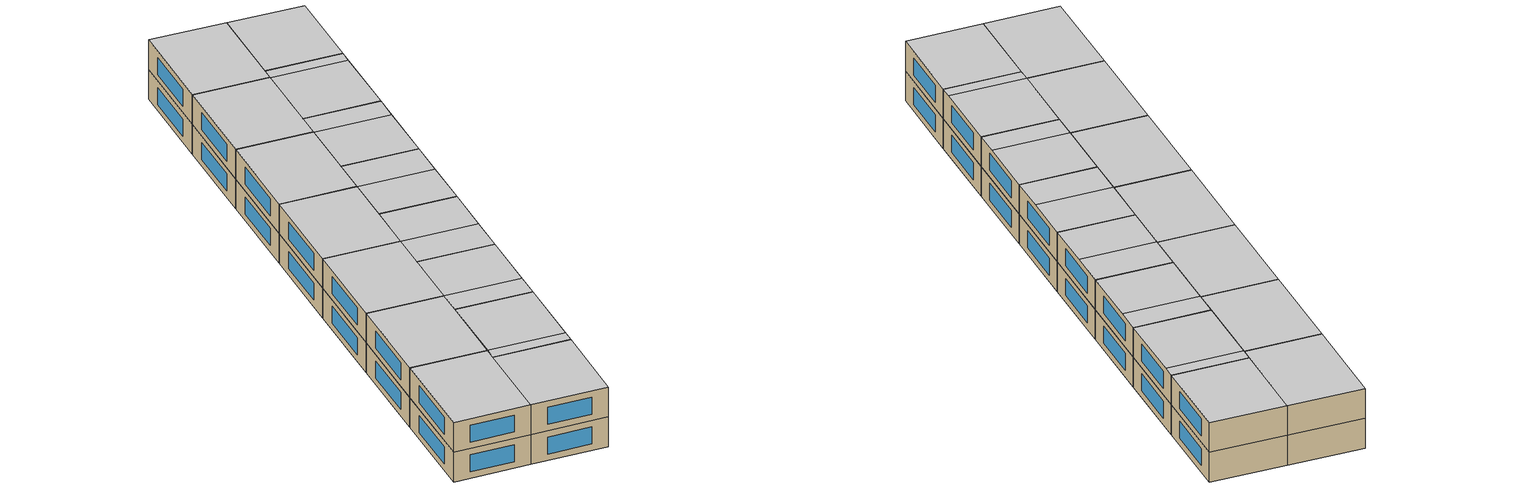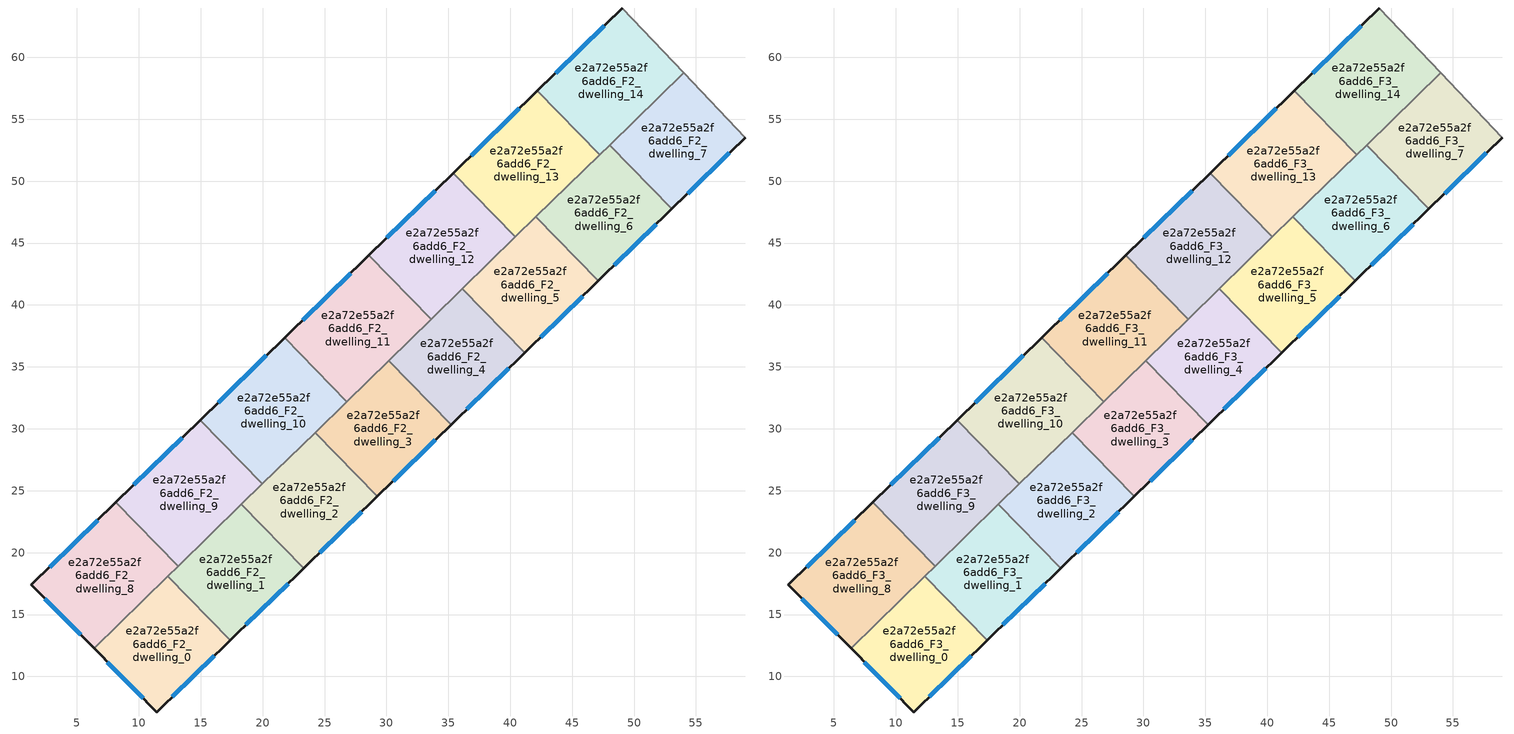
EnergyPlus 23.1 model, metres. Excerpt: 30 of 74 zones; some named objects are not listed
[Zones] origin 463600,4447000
e2a72e55a2f6add6_F2_dwelling_0
 floor to e2a72e55a2f6add6_F1_dwelling_0 (EU_floor_Construction): 12.34,18.08 17.38,12.92 11.44,7.13 6.38,12.26 z6
 wall outside (EU_wall_Construction): 6.38,12.26 11.44,7.13 17.38,12.92 z6:9
 wall to e2a72e55a2f6add6_F2_dwelling_1 (EU_wall_Construction): 17.38,12.92 12.34,18.08 z6:9
 wall to e2a72e55a2f6add6_F2_dwelling_8 (EU_wall_Construction): 12.34,18.08 6.38,12.26 z6:9
 window (EU_Window_Construction): 12.71,8.37 16.11,11.68 / 7.47,11.16 10.36,8.23 z6.64:8.36
e2a72e55a2f6add6_F2_dwelling_1
 floor to e2a72e55a2f6add6_F1_dwelling_1 (EU_floor_Construction): 18.29,23.89 23.33,18.73 17.38,12.92 12.34,18.08 z6
 wall outside (EU_wall_Construction): 17.38,12.92 23.33,18.73 z6:9
 wall to e2a72e55a2f6add6_F2_dwelling_2 (EU_wall_Construction): 23.33,18.73 18.29,23.89 z6:9
 wall to e2a72e55a2f6add6_F2_dwelling_9 (EU_wall_Construction): 18.29,23.89 13.18,18.9 z6:9
 wall to e2a72e55a2f6add6_F2_dwelling_8 (EU_wall_Construction): 13.18,18.9 12.34,18.08 z6:9
 window (EU_Window_Construction): 18.66,14.17 22.06,17.49 z6.64:8.36
e2a72e55a2f6add6_F2_dwelling_10
 floor to e2a72e55a2f6add6_F1_dwelling_10 (EU_floor_Construction): 21.77,37.35 26.8,32.2 19.99,25.55 14.96,30.7 z6
 wall outside (EU_wall_Construction): 21.77,37.35 14.96,30.7 z6:9
 wall to e2a72e55a2f6add6_F2_dwelling_9 (EU_wall_Construction): 14.96,30.7 19.99,25.55 z6:9
 wall to e2a72e55a2f6add6_F2_dwelling_11 (EU_wall_Construction): 26.8,32.2 21.77,37.35 z6:9
 wall to e2a72e55a2f6add6_F2_dwelling_2 (EU_wall_Construction): 19.99,25.55 24.24,29.7 z6:9
 wall to e2a72e55a2f6add6_F2_dwelling_3 (EU_wall_Construction): 24.24,29.7 26.8,32.2 z6:9
 window (EU_Window_Construction): 20.31,35.92 16.42,32.12 z6.64:8.36
e2a72e55a2f6add6_F2_dwelling_11
 floor to e2a72e55a2f6add6_F1_dwelling_11 (EU_floor_Construction): 28.58,44 33.61,38.85 26.8,32.2 21.77,37.35 z6
 wall outside (EU_wall_Construction): 28.58,44 21.77,37.35 z6:9
 wall to e2a72e55a2f6add6_F2_dwelling_12 (EU_wall_Construction): 33.61,38.85 28.58,44 z6:9
 wall to e2a72e55a2f6add6_F2_dwelling_4 (EU_wall_Construction): 30.19,35.5 33.61,38.85 z6:9
 wall to e2a72e55a2f6add6_F2_dwelling_3 (EU_wall_Construction): 26.8,32.2 30.19,35.5 z6:9
 window (EU_Window_Construction): 27.12,42.57 23.23,38.77 z6.64:8.36
e2a72e55a2f6add6_F2_dwelling_12
 floor to e2a72e55a2f6add6_F1_dwelling_12 (EU_floor_Construction): 35.39,50.65 40.42,45.5 33.61,38.85 28.58,44 z6
 wall outside (EU_wall_Construction): 35.39,50.65 28.58,44 z6:9
 wall to e2a72e55a2f6add6_F2_dwelling_13 (EU_wall_Construction): 40.42,45.5 35.39,50.65 z6:9
 wall to e2a72e55a2f6add6_F2_dwelling_5 (EU_wall_Construction): 36.13,41.31 40.42,45.5 z6:9
 wall to e2a72e55a2f6add6_F2_dwelling_4 (EU_wall_Construction): 33.61,38.85 36.13,41.31 z6:9
 window (EU_Window_Construction): 33.93,49.22 30.04,45.42 z6.64:8.36
e2a72e55a2f6add6_F2_dwelling_13
 floor to e2a72e55a2f6add6_F1_dwelling_13 (EU_floor_Construction): 42.2,57.3 47.23,52.15 40.42,45.5 35.39,50.65 z6
 wall outside (EU_wall_Construction): 42.2,57.3 35.39,50.65 z6:9
 wall to e2a72e55a2f6add6_F2_dwelling_14 (EU_wall_Construction): 47.23,52.15 42.2,57.3 z6:9
 wall to e2a72e55a2f6add6_F2_dwelling_6 (EU_wall_Construction): 42.08,47.12 47.23,52.15 z6:9
 wall to e2a72e55a2f6add6_F2_dwelling_5 (EU_wall_Construction): 40.42,45.5 42.08,47.11 z6:9
 window (EU_Window_Construction): 40.74,55.87 36.85,52.07 z6.64:8.36
e2a72e55a2f6add6_F2_dwelling_14
 floor to e2a72e55a2f6add6_F1_dwelling_14 (EU_floor_Construction): 49.05,63.99 54,58.76 47.23,52.15 42.2,57.3 z6
 wall outside (EU_wall_Construction): 49.05,63.99 42.2,57.3 z6:9
 wall adiabatic (EU_wall_Construction): 54,58.76 49.05,63.99 z6:9
 wall to e2a72e55a2f6add6_F2_dwelling_7 (EU_wall_Construction): 48.02,52.92 54,58.76 z6:9
 wall to e2a72e55a2f6add6_F2_dwelling_6 (EU_wall_Construction): 47.23,52.15 48.02,52.92 z6:9
 window (EU_Window_Construction): 47.58,62.55 43.67,58.73 z6.64:8.36
e2a72e55a2f6add6_F2_dwelling_2
 floor to e2a72e55a2f6add6_F1_dwelling_2 (EU_floor_Construction): 24.24,29.7 29.28,24.54 23.33,18.73 18.29,23.89 z6
 wall outside (EU_wall_Construction): 23.33,18.73 29.28,24.54 z6:9
 wall to e2a72e55a2f6add6_F2_dwelling_3 (EU_wall_Construction): 29.28,24.54 24.24,29.7 z6:9
 wall to e2a72e55a2f6add6_F2_dwelling_9 (EU_wall_Construction): 19.99,25.55 18.29,23.89 z6:9
 window (EU_Window_Construction): 24.61,19.98 28,23.3 z6.64:8.36
e2a72e55a2f6add6_F2_dwelling_3
 floor to e2a72e55a2f6add6_F1_dwelling_3 (EU_floor_Construction): 30.19,35.5 35.23,30.34 29.28,24.54 24.24,29.7 z6
 wall outside (EU_wall_Construction): 29.28,24.54 35.23,30.34 z6:9
 wall to e2a72e55a2f6add6_F2_dwelling_4 (EU_wall_Construction): 35.23,30.34 30.19,35.5 z6:9
 window (EU_Window_Construction): 30.55,25.78 33.95,29.1 z6.64:8.36
e2a72e55a2f6add6_F2_dwelling_4
 floor to e2a72e55a2f6add6_F1_dwelling_4 (EU_floor_Construction): 36.13,41.31 41.17,36.15 35.23,30.34 30.19,35.5 z6
 wall outside (EU_wall_Construction): 35.23,30.34 41.17,36.15 z6:9
 wall to e2a72e55a2f6add6_F2_dwelling_5 (EU_wall_Construction): 41.17,36.15 36.13,41.31 z6:9
 window (EU_Window_Construction): 36.5,31.59 39.9,34.91 z6.64:8.36
e2a72e55a2f6add6_F2_dwelling_5
 floor to e2a72e55a2f6add6_F1_dwelling_5 (EU_floor_Construction): 42.08,47.12 47.12,41.95 41.17,36.15 36.13,41.31 z6
 wall outside (EU_wall_Construction): 41.17,36.15 47.12,41.95 z6:9
 wall to e2a72e55a2f6add6_F2_dwelling_6 (EU_wall_Construction): 47.12,41.95 42.08,47.12 z6:9
 window (EU_Window_Construction): 42.45,37.39 45.84,40.71 z6.64:8.36
e2a72e55a2f6add6_F2_dwelling_6
 floor to e2a72e55a2f6add6_F1_dwelling_6 (EU_floor_Construction): 48.02,52.92 53.06,47.75 47.12,41.95 42.08,47.12 z6
 wall outside (EU_wall_Construction): 47.12,41.95 53.06,47.75 z6:9
 wall to e2a72e55a2f6add6_F2_dwelling_7 (EU_wall_Construction): 53.06,47.75 48.02,52.92 z6:9
 window (EU_Window_Construction): 48.39,43.2 51.79,46.51 z6.64:8.36
e2a72e55a2f6add6_F2_dwelling_7
 floor to e2a72e55a2f6add6_F1_dwelling_7 (EU_floor_Construction): 54,58.76 58.96,53.52 53.06,47.75 48.02,52.92 z6
 wall outside (EU_wall_Construction): 53.06,47.75 58.96,53.52 z6:9
 wall adiabatic (EU_wall_Construction): 58.96,53.52 54,58.76 z6:9
 window (EU_Window_Construction): 54.33,48.99 57.7,52.28 z6.64:8.36
e2a72e55a2f6add6_F2_dwelling_8
 floor to e2a72e55a2f6add6_F1_dwelling_8 (EU_floor_Construction): 8.15,24.05 13.18,18.9 6.38,12.26 1.33,17.39 z6
 wall outside (EU_wall_Construction): 8.15,24.05 1.33,17.39 6.38,12.26 z6:9
 wall to e2a72e55a2f6add6_F2_dwelling_9 (EU_wall_Construction): 13.18,18.9 8.15,24.05 z6:9
 window (EU_Window_Construction): 2.41,16.29 5.3,13.36 / 6.69,22.62 2.79,18.81 z6.64:8.36
e2a72e55a2f6add6_F2_dwelling_9
 floor to e2a72e55a2f6add6_F1_dwelling_9 (EU_floor_Construction): 14.96,30.7 19.99,25.55 13.18,18.9 8.15,24.05 z6
 wall outside (EU_wall_Construction): 14.96,30.7 8.15,24.05 z6:9
 window (EU_Window_Construction): 13.5,29.27 9.61,25.47 z6.64:8.36
e2a72e55a2f6add6_F3_dwelling_0
 floor to e2a72e55a2f6add6_F2_dwelling_0 (EU_floor_Construction): 12.34,18.08 17.38,12.92 11.44,7.13 6.38,12.26 z9
 wall outside (EU_wall_Construction): 6.38,12.26 11.44,7.13 17.38,12.92 z9:12
 wall to e2a72e55a2f6add6_F3_dwelling_1 (EU_wall_Construction): 17.38,12.92 12.34,18.08 z9:12
 wall to e2a72e55a2f6add6_F3_dwelling_8 (EU_wall_Construction): 12.34,18.08 6.38,12.26 z9:12
 window (EU_Window_Construction): 12.71,8.37 16.11,11.68 / 7.47,11.16 10.36,8.23 z9.64:11.36
 ceiling to e2a72e55a2f6add6_F4_dwelling_0 (EU_floor_Construction): 17.38,12.92 12.35,18.08 6.38,12.26 11.44,7.13 z12
e2a72e55a2f6add6_F3_dwelling_1
 floor to e2a72e55a2f6add6_F2_dwelling_1 (EU_floor_Construction): 18.29,23.89 23.33,18.73 17.38,12.92 12.34,18.08 z9
 wall outside (EU_wall_Construction): 17.38,12.92 23.33,18.73 z9:12
 wall to e2a72e55a2f6add6_F3_dwelling_2 (EU_wall_Construction): 23.33,18.73 18.29,23.89 z9:12
 wall to e2a72e55a2f6add6_F3_dwelling_9 (EU_wall_Construction): 18.29,23.89 13.18,18.9 z9:12
 wall to e2a72e55a2f6add6_F3_dwelling_8 (EU_wall_Construction): 13.18,18.9 12.34,18.08 z9:12
 window (EU_Window_Construction): 18.66,14.17 22.06,17.49 z9.64:11.36
 ceiling to e2a72e55a2f6add6_F4_dwelling_1 (EU_floor_Construction): 23.33,18.73 18.29,23.89 13.2,18.91 18.23,13.75 z12
 ceiling to e2a72e55a2f6add6_F4_dwelling_0 (EU_floor_Construction): 18.23,13.75 13.2,18.91 12.35,18.08 17.38,12.92 z12
e2a72e55a2f6add6_F3_dwelling_10
 floor to e2a72e55a2f6add6_F2_dwelling_10 (EU_floor_Construction): 21.77,37.35 26.8,32.2 19.99,25.55 14.96,30.7 z9
 wall outside (EU_wall_Construction): 21.77,37.35 14.96,30.7 z9:12
 wall to e2a72e55a2f6add6_F3_dwelling_9 (EU_wall_Construction): 14.96,30.7 19.99,25.55 z9:12
 wall to e2a72e55a2f6add6_F3_dwelling_11 (EU_wall_Construction): 26.8,32.2 21.77,37.35 z9:12
 wall to e2a72e55a2f6add6_F3_dwelling_2 (EU_wall_Construction): 19.99,25.55 24.24,29.7 z9:12
 wall to e2a72e55a2f6add6_F3_dwelling_3 (EU_wall_Construction): 24.24,29.7 26.8,32.2 z9:12
 window (EU_Window_Construction): 20.31,35.92 16.42,32.12 z9.64:11.36
 ceiling to e2a72e55a2f6add6_F4_dwelling_9 (EU_floor_Construction): 26.8,32.2 21.77,37.35 14.96,30.7 19.99,25.55 z12
e2a72e55a2f6add6_F3_dwelling_11
 floor to e2a72e55a2f6add6_F2_dwelling_11 (EU_floor_Construction): 28.58,44 33.61,38.85 26.8,32.2 21.77,37.35 z9
 wall outside (EU_wall_Construction): 28.58,44 21.77,37.35 z9:12
 wall to e2a72e55a2f6add6_F3_dwelling_12 (EU_wall_Construction): 33.61,38.85 28.58,44 z9:12
 wall to e2a72e55a2f6add6_F3_dwelling_4 (EU_wall_Construction): 30.19,35.5 33.61,38.85 z9:12
 wall to e2a72e55a2f6add6_F3_dwelling_3 (EU_wall_Construction): 26.8,32.2 30.19,35.5 z9:12
 window (EU_Window_Construction): 27.12,42.57 23.23,38.77 z9.64:11.36
 ceiling to e2a72e55a2f6add6_F4_dwelling_10 (EU_floor_Construction): 33.61,38.85 28.58,44 21.77,37.35 26.8,32.2 z12
e2a72e55a2f6add6_F3_dwelling_12
 floor to e2a72e55a2f6add6_F2_dwelling_12 (EU_floor_Construction): 35.39,50.65 40.42,45.5 33.61,38.85 28.58,44 z9
 wall outside (EU_wall_Construction): 35.39,50.65 28.58,44 z9:12
 wall to e2a72e55a2f6add6_F3_dwelling_13 (EU_wall_Construction): 40.42,45.5 35.39,50.65 z9:12
 wall to e2a72e55a2f6add6_F3_dwelling_5 (EU_wall_Construction): 36.13,41.31 40.42,45.5 z9:12
 wall to e2a72e55a2f6add6_F3_dwelling_4 (EU_wall_Construction): 33.61,38.85 36.13,41.31 z9:12
 window (EU_Window_Construction): 33.93,49.22 30.04,45.42 z9.64:11.36
 ceiling to e2a72e55a2f6add6_F4_dwelling_11 (EU_floor_Construction): 40.42,45.5 35.39,50.65 28.58,44 33.61,38.85 z12
e2a72e55a2f6add6_F3_dwelling_13
 floor to e2a72e55a2f6add6_F2_dwelling_13 (EU_floor_Construction): 42.2,57.3 47.23,52.15 40.42,45.5 35.39,50.65 z9
 wall outside (EU_wall_Construction): 42.2,57.3 35.39,50.65 z9:12
 wall to e2a72e55a2f6add6_F3_dwelling_14 (EU_wall_Construction): 47.23,52.15 42.2,57.3 z9:12
 wall to e2a72e55a2f6add6_F3_dwelling_6 (EU_wall_Construction): 42.08,47.12 47.23,52.15 z9:12
 wall to e2a72e55a2f6add6_F3_dwelling_5 (EU_wall_Construction): 40.42,45.5 42.08,47.11 z9:12
 window (EU_Window_Construction): 40.74,55.87 36.85,52.07 z9.64:11.36
 ceiling to e2a72e55a2f6add6_F4_dwelling_12 (EU_floor_Construction): 47.23,52.15 42.2,57.3 35.39,50.65 40.42,45.5 z12
e2a72e55a2f6add6_F3_dwelling_14
 floor to e2a72e55a2f6add6_F2_dwelling_14 (EU_floor_Construction): 49.05,63.99 54,58.76 47.23,52.15 42.2,57.3 z9
 wall outside (EU_wall_Construction): 49.05,63.99 42.2,57.3 z9:12
 wall adiabatic (EU_wall_Construction): 54,58.76 49.05,63.99 z9:12
 wall to e2a72e55a2f6add6_F3_dwelling_7 (EU_wall_Construction): 48.02,52.92 54,58.76 z9:12
 wall to e2a72e55a2f6add6_F3_dwelling_6 (EU_wall_Construction): 47.23,52.15 48.02,52.92 z9:12
 window (EU_Window_Construction): 47.58,62.55 43.67,58.73 z9.64:11.36
 ceiling to e2a72e55a2f6add6_F4_dwelling_13 (EU_floor_Construction): 54,58.76 49.05,63.99 42.2,57.3 47.23,52.15 z12
e2a72e55a2f6add6_F3_dwelling_2
 floor to e2a72e55a2f6add6_F2_dwelling_2 (EU_floor_Construction): 24.24,29.7 29.28,24.54 23.33,18.73 18.29,23.89 z9
 wall outside (EU_wall_Construction): 23.33,18.73 29.28,24.54 z9:12
 wall to e2a72e55a2f6add6_F3_dwelling_3 (EU_wall_Construction): 29.28,24.54 24.24,29.7 z9:12
 wall to e2a72e55a2f6add6_F3_dwelling_9 (EU_wall_Construction): 19.99,25.55 18.29,23.89 z9:12
 window (EU_Window_Construction): 24.61,19.98 28,23.3 z9.64:11.36
 ceiling adiabatic (EU_roof_Construction): 29.28,24.54 24.24,29.7 19.99,25.55 25.03,20.39 z12
 ceiling to e2a72e55a2f6add6_F4_dwelling_1 (EU_floor_Construction): 25.03,20.39 19.99,25.55 18.29,23.89 23.33,18.73 z12
e2a72e55a2f6add6_F3_dwelling_3
 floor to e2a72e55a2f6add6_F2_dwelling_3 (EU_floor_Construction): 30.19,35.5 35.23,30.34 29.28,24.54 24.24,29.7 z9
 wall outside (EU_wall_Construction): 29.28,24.54 35.23,30.34 z9:12
 wall to e2a72e55a2f6add6_F3_dwelling_4 (EU_wall_Construction): 35.23,30.34 30.19,35.5 z9:12
 window (EU_Window_Construction): 30.55,25.78 33.95,29.1 z9.64:11.36
 ceiling to e2a72e55a2f6add6_F4_dwelling_3 (EU_floor_Construction): 35.23,30.34 30.19,35.5 26.79,32.19 31.83,27.03 z12
 ceiling to e2a72e55a2f6add6_F4_dwelling_2 (EU_floor_Construction): 31.83,27.03 26.79,32.19 24.24,29.7 29.28,24.54 z12
e2a72e55a2f6add6_F3_dwelling_4
 floor to e2a72e55a2f6add6_F2_dwelling_4 (EU_floor_Construction): 36.13,41.31 41.17,36.15 35.23,30.34 30.19,35.5 z9
 wall outside (EU_wall_Construction): 35.23,30.34 41.17,36.15 z9:12
 wall to e2a72e55a2f6add6_F3_dwelling_5 (EU_wall_Construction): 41.17,36.15 36.13,41.31 z9:12
 window (EU_Window_Construction): 36.5,31.59 39.9,34.91 z9.64:11.36
 ceiling to e2a72e55a2f6add6_F4_dwelling_3 (EU_floor_Construction): 38.62,33.66 33.59,38.82 30.19,35.5 35.23,30.34 z12
 ceiling to e2a72e55a2f6add6_F4_dwelling_4 (EU_floor_Construction): 41.17,36.15 36.13,41.31 33.59,38.82 38.62,33.66 z12
e2a72e55a2f6add6_F3_dwelling_5
 floor to e2a72e55a2f6add6_F2_dwelling_5 (EU_floor_Construction): 42.08,47.12 47.12,41.95 41.17,36.15 36.13,41.31 z9
 wall outside (EU_wall_Construction): 41.17,36.15 47.12,41.95 z9:12
 wall to e2a72e55a2f6add6_F3_dwelling_6 (EU_wall_Construction): 47.12,41.95 42.08,47.12 z9:12
 window (EU_Window_Construction): 42.45,37.39 45.84,40.71 z9.64:11.36
 ceiling to e2a72e55a2f6add6_F4_dwelling_5 (EU_floor_Construction): 47.12,41.95 42.08,47.11 40.38,45.46 45.42,40.29 z12
 ceiling to e2a72e55a2f6add6_F4_dwelling_4 (EU_floor_Construction): 45.42,40.29 40.38,45.46 36.13,41.31 41.17,36.15 z12
e2a72e55a2f6add6_F3_dwelling_6
 floor to e2a72e55a2f6add6_F2_dwelling_6 (EU_floor_Construction): 48.02,52.92 53.06,47.75 47.12,41.95 42.08,47.12 z9
 wall outside (EU_wall_Construction): 47.12,41.95 53.06,47.75 z9:12
 wall to e2a72e55a2f6add6_F3_dwelling_7 (EU_wall_Construction): 53.06,47.75 48.02,52.92 z9:12
 window (EU_Window_Construction): 48.39,43.2 51.79,46.51 z9.64:11.36
 ceiling to e2a72e55a2f6add6_F4_dwelling_6 (EU_floor_Construction): 53.06,47.75 48.02,52.92 47.17,52.09 52.21,46.93 z12
 ceiling to e2a72e55a2f6add6_F4_dwelling_5 (EU_floor_Construction): 52.21,46.93 47.17,52.09 42.08,47.11 47.12,41.95 z12
e2a72e55a2f6add6_F3_dwelling_7
 floor to e2a72e55a2f6add6_F2_dwelling_7 (EU_floor_Construction): 54,58.76 58.96,53.52 53.06,47.75 48.02,52.92 z9
 wall outside (EU_wall_Construction): 53.06,47.75 58.96,53.52 z9:12
 wall adiabatic (EU_wall_Construction): 58.96,53.52 54,58.76 z9:12
 window (EU_Window_Construction): 54.33,48.99 57.7,52.28 z9.64:11.36
 ceiling to e2a72e55a2f6add6_F4_dwelling_6 (EU_floor_Construction): 58.96,53.52 54,58.76 48.02,52.92 53.06,47.75 z12
e2a72e55a2f6add6_F3_dwelling_8
 floor to e2a72e55a2f6add6_F2_dwelling_8 (EU_floor_Construction): 8.15,24.05 13.18,18.9 6.38,12.26 1.33,17.39 z9
 wall outside (EU_wall_Construction): 8.15,24.05 1.33,17.39 6.38,12.26 z9:12
 wall to e2a72e55a2f6add6_F3_dwelling_9 (EU_wall_Construction): 13.18,18.9 8.15,24.05 z9:12
 window (EU_Window_Construction): 2.41,16.29 5.3,13.36 / 6.69,22.62 2.79,18.81 z9.64:11.36
 ceiling to e2a72e55a2f6add6_F4_dwelling_7 (EU_floor_Construction): 13.18,18.9 8.15,24.05 1.33,17.39 6.38,12.26 z12
e2a72e55a2f6add6_F3_dwelling_9
 floor to e2a72e55a2f6add6_F2_dwelling_9 (EU_floor_Construction): 14.96,30.7 19.99,25.55 13.18,18.9 8.15,24.05 z9
 wall outside (EU_wall_Construction): 14.96,30.7 8.15,24.05 z9:12
 window (EU_Window_Construction): 13.5,29.27 9.61,25.47 z9.64:11.36
 ceiling to e2a72e55a2f6add6_F4_dwelling_8 (EU_floor_Construction): 19.99,25.55 14.96,30.7 8.15,24.05 13.18,18.9 z12
[Building]
EU S2 Campaign: North Axis=0; Terrain=City; Solar Distribution=FullExterior
[Site:Location]
Yerevan-Zvartnots.Intl.AP: Latitude=40.15; Longitude=44.383; Time Zone=4; Elevation=854
[SizingPeriod:WeatherFileDays]
AnnualSizingPeriod: Begin Month=1; Begin Day of Month=1; End Month=12; End Day of Month=31; Day of Week for Start Day=Monday; Use Weather File Daylight Saving Period=No; Use Weather File Rain and Snow Indicators=No
[MATERIAL]
EU_InternalMass_Material: Roughness=MediumRough; Thickness=0.1; Conductivity=1; Density=1800; Specific Heat=900; Thermal Absorptance=0.9; Solar Absorptance=0.7; Visible Absorptance=0.7
[MATERIAL:NOMASS] Roughness=MediumRough; Thermal Absorptance=0.9; Solar Absorptance=0.7; Visible Absorptance=0.7
Name | Thermal Resistance
EU_wall_NoMass | 1.05043
EU_roof_NoMass | 1.45357
EU_floor_NoMass | 0.478065
[WINDOWMATERIAL:SIMPLEGLAZINGSYSTEM]
EU_Window_SimpleGlazing: UFactor=2.5566; Solar Heat Gain Coefficient=0.75; Visible Transmittance=0.75
[CONSTRUCTION]
EU_wall_Construction: EU_wall_NoMass
EU_roof_Construction: EU_roof_NoMass
EU_floor_Construction: EU_floor_NoMass
EU_Window_Construction: EU_Window_SimpleGlazing
EU_InternalMass_Construction: EU_InternalMass_Material
[ZONE] Type=1; Multiplier=1; Ceiling Height=autocalculate; Floor Area=autocalculate; Part of Total Floor Area=Yes
Name | Volume
e2a72e55a2f6add6_F2_dwelling_0; e2a72e55a2f6add6_F3_dwelling_0 | 179.807
e2a72e55a2f6add6_F2_dwelling_1; e2a72e55a2f6add6_F3_dwelling_1 | 179.832
e2a72e55a2f6add6_F2_dwelling_10; e2a72e55a2f6add6_F3_dwelling_10; e2a72e55a2f6add6_F2_dwelling_14; e2a72e55a2f6add6_F3_dwelling_14 | 205.503
e2a72e55a2f6add6_F2_dwelling_11; e2a72e55a2f6add6_F3_dwelling_11 | 205.49
e2a72e55a2f6add6_F2_dwelling_12; e2a72e55a2f6add6_F3_dwelling_12; e2a72e55a2f6add6_F2_dwelling_13; e2a72e55a2f6add6_F3_dwelling_13 | 205.505
e2a72e55a2f6add6_F2_dwelling_2; e2a72e55a2f6add6_F3_dwelling_2 | 179.808
e2a72e55a2f6add6_F2_dwelling_3; e2a72e55a2f6add6_F3_dwelling_3 | 179.829
e2a72e55a2f6add6_F2_dwelling_4; e2a72e55a2f6add6_F3_dwelling_4; e2a72e55a2f6add6_F2_dwelling_7; e2a72e55a2f6add6_F3_dwelling_7 | 179.833
e2a72e55a2f6add6_F2_dwelling_5; e2a72e55a2f6add6_F3_dwelling_5 | 179.823
e2a72e55a2f6add6_F2_dwelling_6; e2a72e55a2f6add6_F3_dwelling_6 | 179.813
e2a72e55a2f6add6_F2_dwelling_8; e2a72e55a2f6add6_F3_dwelling_8 | 205.5
e2a72e55a2f6add6_F2_dwelling_9; e2a72e55a2f6add6_F3_dwelling_9 | 205.487
[INTERNALMASS] Construction=EU_InternalMass_Construction
Name | Zone or ZoneList | Surface Area
e2a72e55a2f6add6_F2_dwelling_0_EU_InternalMass | e2a72e55a2f6add6_F2_dwelling_0 | 59.9359
e2a72e55a2f6add6_F2_dwelling_1_EU_InternalMass | e2a72e55a2f6add6_F2_dwelling_1 | 59.9441
e2a72e55a2f6add6_F2_dwelling_2_EU_InternalMass | e2a72e55a2f6add6_F2_dwelling_2 | 59.9359
e2a72e55a2f6add6_F2_dwelling_3_EU_InternalMass | e2a72e55a2f6add6_F2_dwelling_3 | 59.943
e2a72e55a2f6add6_F2_dwelling_4_EU_InternalMass | e2a72e55a2f6add6_F2_dwelling_4 | 59.9444
e2a72e55a2f6add6_F2_dwelling_5_EU_InternalMass | e2a72e55a2f6add6_F2_dwelling_5 | 59.9409
e2a72e55a2f6add6_F2_dwelling_6_EU_InternalMass | e2a72e55a2f6add6_F2_dwelling_6 | 59.9377
e2a72e55a2f6add6_F2_dwelling_7_EU_InternalMass | e2a72e55a2f6add6_F2_dwelling_7 | 59.9444
e2a72e55a2f6add6_F2_dwelling_8_EU_InternalMass | e2a72e55a2f6add6_F2_dwelling_8 | 68.4999
e2a72e55a2f6add6_F2_dwelling_9_EU_InternalMass | e2a72e55a2f6add6_F2_dwelling_9 | 68.4957
e2a72e55a2f6add6_F2_dwelling_10_EU_InternalMass | e2a72e55a2f6add6_F2_dwelling_10 | 68.5009
e2a72e55a2f6add6_F2_dwelling_11_EU_InternalMass | e2a72e55a2f6add6_F2_dwelling_11 | 68.4966
e2a72e55a2f6add6_F2_dwelling_12_EU_InternalMass | e2a72e55a2f6add6_F2_dwelling_12 | 68.5016
e2a72e55a2f6add6_F2_dwelling_13_EU_InternalMass | e2a72e55a2f6add6_F2_dwelling_13 | 68.5016
e2a72e55a2f6add6_F2_dwelling_14_EU_InternalMass | e2a72e55a2f6add6_F2_dwelling_14 | 68.5012
e2a72e55a2f6add6_F3_dwelling_0_EU_InternalMass | e2a72e55a2f6add6_F3_dwelling_0 | 59.9359
e2a72e55a2f6add6_F3_dwelling_1_EU_InternalMass | e2a72e55a2f6add6_F3_dwelling_1 | 59.9441
e2a72e55a2f6add6_F3_dwelling_2_EU_InternalMass | e2a72e55a2f6add6_F3_dwelling_2 | 59.9359
e2a72e55a2f6add6_F3_dwelling_3_EU_InternalMass | e2a72e55a2f6add6_F3_dwelling_3 | 59.943
e2a72e55a2f6add6_F3_dwelling_4_EU_InternalMass | e2a72e55a2f6add6_F3_dwelling_4 | 59.9444
e2a72e55a2f6add6_F3_dwelling_5_EU_InternalMass | e2a72e55a2f6add6_F3_dwelling_5 | 59.9409
e2a72e55a2f6add6_F3_dwelling_6_EU_InternalMass | e2a72e55a2f6add6_F3_dwelling_6 | 59.9377
e2a72e55a2f6add6_F3_dwelling_7_EU_InternalMass | e2a72e55a2f6add6_F3_dwelling_7 | 59.9444
e2a72e55a2f6add6_F3_dwelling_8_EU_InternalMass | e2a72e55a2f6add6_F3_dwelling_8 | 68.4999
e2a72e55a2f6add6_F3_dwelling_9_EU_InternalMass | e2a72e55a2f6add6_F3_dwelling_9 | 68.4957
e2a72e55a2f6add6_F3_dwelling_10_EU_InternalMass | e2a72e55a2f6add6_F3_dwelling_10 | 68.5009
e2a72e55a2f6add6_F3_dwelling_11_EU_InternalMass | e2a72e55a2f6add6_F3_dwelling_11 | 68.4966
e2a72e55a2f6add6_F3_dwelling_12_EU_InternalMass | e2a72e55a2f6add6_F3_dwelling_12 | 68.5016
e2a72e55a2f6add6_F3_dwelling_13_EU_InternalMass | e2a72e55a2f6add6_F3_dwelling_13 | 68.5016
e2a72e55a2f6add6_F3_dwelling_14_EU_InternalMass | e2a72e55a2f6add6_F3_dwelling_14 | 68.5012
[OTHEREQUIPMENT] Fuel Type=Electricity; Design Level Calculation Method=Watts/Area; Power per Zone Floor Area=1; Fraction Latent=0; Fraction Radiant=0; Fraction Lost=0; Carbon Dioxide Generation Rate=0; EndUse Subcategory=EU_Step8_InternalGains
Name | Zone or ZoneList or Space or SpaceList | Schedule
EU_Step8_InternalGain_e2a72e55a2f6add6_F2_dwelling_0_f000 | e2a72e55a2f6add6_F2_dwelling_0 | EU_Step8_GainSchedule_e2a72e55a2f6add6_F2_dwelling_0_f000
EU_Step8_InternalGain_e2a72e55a2f6add6_F2_dwelling_1_f000 | e2a72e55a2f6add6_F2_dwelling_1 | EU_Step8_GainSchedule_e2a72e55a2f6add6_F2_dwelling_1_f000
EU_Step8_InternalGain_e2a72e55a2f6add6_F2_dwelling_2_f000 | e2a72e55a2f6add6_F2_dwelling_2 | EU_Step8_GainSchedule_e2a72e55a2f6add6_F2_dwelling_2_f000
EU_Step8_InternalGain_e2a72e55a2f6add6_F2_dwelling_3_f000 | e2a72e55a2f6add6_F2_dwelling_3 | EU_Step8_GainSchedule_e2a72e55a2f6add6_F2_dwelling_3_f000
EU_Step8_InternalGain_e2a72e55a2f6add6_F2_dwelling_4_f000 | e2a72e55a2f6add6_F2_dwelling_4 | EU_Step8_GainSchedule_e2a72e55a2f6add6_F2_dwelling_4_f000
EU_Step8_InternalGain_e2a72e55a2f6add6_F2_dwelling_5_f000 | e2a72e55a2f6add6_F2_dwelling_5 | EU_Step8_GainSchedule_e2a72e55a2f6add6_F2_dwelling_5_f000
EU_Step8_InternalGain_e2a72e55a2f6add6_F2_dwelling_6_f000 | e2a72e55a2f6add6_F2_dwelling_6 | EU_Step8_GainSchedule_e2a72e55a2f6add6_F2_dwelling_6_f000
EU_Step8_InternalGain_e2a72e55a2f6add6_F2_dwelling_7_f000 | e2a72e55a2f6add6_F2_dwelling_7 | EU_Step8_GainSchedule_e2a72e55a2f6add6_F2_dwelling_7_f000
EU_Step8_InternalGain_e2a72e55a2f6add6_F2_dwelling_8_f000 | e2a72e55a2f6add6_F2_dwelling_8 | EU_Step8_GainSchedule_e2a72e55a2f6add6_F2_dwelling_8_f000
EU_Step8_InternalGain_e2a72e55a2f6add6_F2_dwelling_9_f000 | e2a72e55a2f6add6_F2_dwelling_9 | EU_Step8_GainSchedule_e2a72e55a2f6add6_F2_dwelling_9_f000
EU_Step8_InternalGain_e2a72e55a2f6add6_F2_dwelling_10_f000 | e2a72e55a2f6add6_F2_dwelling_10 | EU_Step8_GainSchedule_e2a72e55a2f6add6_F2_dwelling_10_f000
EU_Step8_InternalGain_e2a72e55a2f6add6_F2_dwelling_11_f000 | e2a72e55a2f6add6_F2_dwelling_11 | EU_Step8_GainSchedule_e2a72e55a2f6add6_F2_dwelling_11_f000
EU_Step8_InternalGain_e2a72e55a2f6add6_F2_dwelling_12_f000 | e2a72e55a2f6add6_F2_dwelling_12 | EU_Step8_GainSchedule_e2a72e55a2f6add6_F2_dwelling_12_f000
EU_Step8_InternalGain_e2a72e55a2f6add6_F2_dwelling_13_f000 | e2a72e55a2f6add6_F2_dwelling_13 | EU_Step8_GainSchedule_e2a72e55a2f6add6_F2_dwelling_13_f000
EU_Step8_InternalGain_e2a72e55a2f6add6_F2_dwelling_14_f000 | e2a72e55a2f6add6_F2_dwelling_14 | EU_Step8_GainSchedule_e2a72e55a2f6add6_F2_dwelling_14_f000
EU_Step8_InternalGain_e2a72e55a2f6add6_F3_dwelling_0_f000 | e2a72e55a2f6add6_F3_dwelling_0 | EU_Step8_GainSchedule_e2a72e55a2f6add6_F3_dwelling_0_f000
EU_Step8_InternalGain_e2a72e55a2f6add6_F3_dwelling_1_f000 | e2a72e55a2f6add6_F3_dwelling_1 | EU_Step8_GainSchedule_e2a72e55a2f6add6_F3_dwelling_1_f000
EU_Step8_InternalGain_e2a72e55a2f6add6_F3_dwelling_2_f000 | e2a72e55a2f6add6_F3_dwelling_2 | EU_Step8_GainSchedule_e2a72e55a2f6add6_F3_dwelling_2_f000
EU_Step8_InternalGain_e2a72e55a2f6add6_F3_dwelling_3_f000 | e2a72e55a2f6add6_F3_dwelling_3 | EU_Step8_GainSchedule_e2a72e55a2f6add6_F3_dwelling_3_f000
EU_Step8_InternalGain_e2a72e55a2f6add6_F3_dwelling_4_f000 | e2a72e55a2f6add6_F3_dwelling_4 | EU_Step8_GainSchedule_e2a72e55a2f6add6_F3_dwelling_4_f000
EU_Step8_InternalGain_e2a72e55a2f6add6_F3_dwelling_5_f000 | e2a72e55a2f6add6_F3_dwelling_5 | EU_Step8_GainSchedule_e2a72e55a2f6add6_F3_dwelling_5_f000
EU_Step8_InternalGain_e2a72e55a2f6add6_F3_dwelling_6_f000 | e2a72e55a2f6add6_F3_dwelling_6 | EU_Step8_GainSchedule_e2a72e55a2f6add6_F3_dwelling_6_f000
EU_Step8_InternalGain_e2a72e55a2f6add6_F3_dwelling_7_f000 | e2a72e55a2f6add6_F3_dwelling_7 | EU_Step8_GainSchedule_e2a72e55a2f6add6_F3_dwelling_7_f000
EU_Step8_InternalGain_e2a72e55a2f6add6_F3_dwelling_8_f000 | e2a72e55a2f6add6_F3_dwelling_8 | EU_Step8_GainSchedule_e2a72e55a2f6add6_F3_dwelling_8_f000
EU_Step8_InternalGain_e2a72e55a2f6add6_F3_dwelling_9_f000 | e2a72e55a2f6add6_F3_dwelling_9 | EU_Step8_GainSchedule_e2a72e55a2f6add6_F3_dwelling_9_f000
EU_Step8_InternalGain_e2a72e55a2f6add6_F3_dwelling_10_f000 | e2a72e55a2f6add6_F3_dwelling_10 | EU_Step8_GainSchedule_e2a72e55a2f6add6_F3_dwelling_10_f000
EU_Step8_InternalGain_e2a72e55a2f6add6_F3_dwelling_11_f000 | e2a72e55a2f6add6_F3_dwelling_11 | EU_Step8_GainSchedule_e2a72e55a2f6add6_F3_dwelling_11_f000
EU_Step8_InternalGain_e2a72e55a2f6add6_F3_dwelling_12_f000 | e2a72e55a2f6add6_F3_dwelling_12 | EU_Step8_GainSchedule_e2a72e55a2f6add6_F3_dwelling_12_f000
EU_Step8_InternalGain_e2a72e55a2f6add6_F3_dwelling_13_f000 | e2a72e55a2f6add6_F3_dwelling_13 | EU_Step8_GainSchedule_e2a72e55a2f6add6_F3_dwelling_13_f000
EU_Step8_InternalGain_e2a72e55a2f6add6_F3_dwelling_14_f000 | e2a72e55a2f6add6_F3_dwelling_14 | EU_Step8_GainSchedule_e2a72e55a2f6add6_F3_dwelling_14_f000
[ZONEVENTILATION:DESIGNFLOWRATE] Schedule=EU_AlwaysOn; Design Flow Rate Calculation Method=AirChanges/Hour; Air Changes per Hour=0.557805; Ventilation Type=Natural; Fan Pressure Rise=0; Fan Total Efficiency=1; Constant Term Coefficient=1; Temperature Term Coefficient=0; Velocity Term Coefficient=0; Velocity Squared Term Coefficient=0; Minimum Indoor Temperature=-100; Maximum Indoor Temperature=100; Delta Temperature=-100; Minimum Outdoor Temperature=-100; Maximum Outdoor Temperature=100; Maximum Wind Speed=40
Name | Zone or ZoneList or Space or SpaceList
EU_ConstantAir_e2a72e55a2f6add6_F2_dwelling_0 | e2a72e55a2f6add6_F2_dwelling_0
EU_ConstantAir_e2a72e55a2f6add6_F2_dwelling_1 | e2a72e55a2f6add6_F2_dwelling_1
EU_ConstantAir_e2a72e55a2f6add6_F2_dwelling_2 | e2a72e55a2f6add6_F2_dwelling_2
EU_ConstantAir_e2a72e55a2f6add6_F2_dwelling_3 | e2a72e55a2f6add6_F2_dwelling_3
EU_ConstantAir_e2a72e55a2f6add6_F2_dwelling_4 | e2a72e55a2f6add6_F2_dwelling_4
EU_ConstantAir_e2a72e55a2f6add6_F2_dwelling_5 | e2a72e55a2f6add6_F2_dwelling_5
EU_ConstantAir_e2a72e55a2f6add6_F2_dwelling_6 | e2a72e55a2f6add6_F2_dwelling_6
EU_ConstantAir_e2a72e55a2f6add6_F2_dwelling_7 | e2a72e55a2f6add6_F2_dwelling_7
EU_ConstantAir_e2a72e55a2f6add6_F2_dwelling_8 | e2a72e55a2f6add6_F2_dwelling_8
EU_ConstantAir_e2a72e55a2f6add6_F2_dwelling_9 | e2a72e55a2f6add6_F2_dwelling_9
EU_ConstantAir_e2a72e55a2f6add6_F2_dwelling_10 | e2a72e55a2f6add6_F2_dwelling_10
EU_ConstantAir_e2a72e55a2f6add6_F2_dwelling_11 | e2a72e55a2f6add6_F2_dwelling_11
EU_ConstantAir_e2a72e55a2f6add6_F2_dwelling_12 | e2a72e55a2f6add6_F2_dwelling_12
EU_ConstantAir_e2a72e55a2f6add6_F2_dwelling_13 | e2a72e55a2f6add6_F2_dwelling_13
EU_ConstantAir_e2a72e55a2f6add6_F2_dwelling_14 | e2a72e55a2f6add6_F2_dwelling_14
EU_ConstantAir_e2a72e55a2f6add6_F3_dwelling_0 | e2a72e55a2f6add6_F3_dwelling_0
EU_ConstantAir_e2a72e55a2f6add6_F3_dwelling_1 | e2a72e55a2f6add6_F3_dwelling_1
EU_ConstantAir_e2a72e55a2f6add6_F3_dwelling_2 | e2a72e55a2f6add6_F3_dwelling_2
EU_ConstantAir_e2a72e55a2f6add6_F3_dwelling_3 | e2a72e55a2f6add6_F3_dwelling_3
EU_ConstantAir_e2a72e55a2f6add6_F3_dwelling_4 | e2a72e55a2f6add6_F3_dwelling_4
EU_ConstantAir_e2a72e55a2f6add6_F3_dwelling_5 | e2a72e55a2f6add6_F3_dwelling_5
EU_ConstantAir_e2a72e55a2f6add6_F3_dwelling_6 | e2a72e55a2f6add6_F3_dwelling_6
EU_ConstantAir_e2a72e55a2f6add6_F3_dwelling_7 | e2a72e55a2f6add6_F3_dwelling_7
EU_ConstantAir_e2a72e55a2f6add6_F3_dwelling_8 | e2a72e55a2f6add6_F3_dwelling_8
EU_ConstantAir_e2a72e55a2f6add6_F3_dwelling_9 | e2a72e55a2f6add6_F3_dwelling_9
EU_ConstantAir_e2a72e55a2f6add6_F3_dwelling_10 | e2a72e55a2f6add6_F3_dwelling_10
EU_ConstantAir_e2a72e55a2f6add6_F3_dwelling_11 | e2a72e55a2f6add6_F3_dwelling_11
EU_ConstantAir_e2a72e55a2f6add6_F3_dwelling_12 | e2a72e55a2f6add6_F3_dwelling_12
EU_ConstantAir_e2a72e55a2f6add6_F3_dwelling_13 | e2a72e55a2f6add6_F3_dwelling_13
EU_ConstantAir_e2a72e55a2f6add6_F3_dwelling_14 | e2a72e55a2f6add6_F3_dwelling_14
[HVACTEMPLATE:THERMOSTAT] Constant Heating Setpoint=20; Constant Cooling Setpoint=50
EU_HeatOnly_e2a72e55a2f6add6_F3_dwelling_13; EU_HeatOnly_e2a72e55a2f6add6_F3_dwelling_14; EU_HeatOnly_e2a72e55a2f6add6_F4_dwelling_0; EU_HeatOnly_e2a72e55a2f6add6_F4_dwelling_1; EU_HeatOnly_e2a72e55a2f6add6_F4_dwelling_2; EU_HeatOnly_e2a72e55a2f6add6_F4_dwelling_3; EU_HeatOnly_e2a72e55a2f6add6_F4_dwelling_4; EU_HeatOnly_e2a72e55a2f6add6_F4_dwelling_5; EU_HeatOnly_e2a72e55a2f6add6_F4_dwelling_6; EU_HeatOnly_e2a72e55a2f6add6_F4_dwelling_7; EU_HeatOnly_e2a72e55a2f6add6_F4_dwelling_8; EU_HeatOnly_e2a72e55a2f6add6_F4_dwelling_9; EU_HeatOnly_e2a72e55a2f6add6_F4_dwelling_10; EU_HeatOnly_e2a72e55a2f6add6_F4_dwelling_11; EU_HeatOnly_e2a72e55a2f6add6_F4_dwelling_12; EU_HeatOnly_e2a72e55a2f6add6_F4_dwelling_13
[HVACTEMPLATE:ZONE:IDEALLOADSAIRSYSTEM] System Availability Schedule=EU_AlwaysOn; Maximum Heating Supply Air Temperature=50; Minimum Cooling Supply Air Temperature=13; Maximum Heating Supply Air Humidity Ratio=0.0156; Minimum Cooling Supply Air Humidity Ratio=0.0077; Heating Limit=NoLimit; Cooling Limit=NoLimit; Heating Availability Schedule=EU_AlwaysOn; Cooling Availability Schedule=EU_CoolingOff; Dehumidification Control Type=ConstantSensibleHeatRatio; Cooling Sensible Heat Ratio=0.7; Dehumidification Setpoint=60; Humidification Control Type=None; Humidification Setpoint=30; Outdoor Air Method=None; Outdoor Air Flow Rate per Person=0.00944; Outdoor Air Flow Rate per Zone Floor Area=0; Outdoor Air Flow Rate per Zone=0; Demand Controlled Ventilation Type=None; Outdoor Air Economizer Type=NoEconomizer; Heat Recovery Type=None; Sensible Heat Recovery Effectiveness=0.7; Latent Heat Recovery Effectiveness=0.65
Name | Template Thermostat
e2a72e55a2f6add6_F2_dwelling_0 | EU_HeatOnly_e2a72e55a2f6add6_F2_dwelling_0
e2a72e55a2f6add6_F2_dwelling_1 | EU_HeatOnly_e2a72e55a2f6add6_F2_dwelling_1
e2a72e55a2f6add6_F2_dwelling_2 | EU_HeatOnly_e2a72e55a2f6add6_F2_dwelling_2
e2a72e55a2f6add6_F2_dwelling_3 | EU_HeatOnly_e2a72e55a2f6add6_F2_dwelling_3
e2a72e55a2f6add6_F2_dwelling_4 | EU_HeatOnly_e2a72e55a2f6add6_F2_dwelling_4
e2a72e55a2f6add6_F2_dwelling_5 | EU_HeatOnly_e2a72e55a2f6add6_F2_dwelling_5
e2a72e55a2f6add6_F2_dwelling_6 | EU_HeatOnly_e2a72e55a2f6add6_F2_dwelling_6
e2a72e55a2f6add6_F2_dwelling_7 | EU_HeatOnly_e2a72e55a2f6add6_F2_dwelling_7
e2a72e55a2f6add6_F2_dwelling_8 | EU_HeatOnly_e2a72e55a2f6add6_F2_dwelling_8
e2a72e55a2f6add6_F2_dwelling_9 | EU_HeatOnly_e2a72e55a2f6add6_F2_dwelling_9
e2a72e55a2f6add6_F2_dwelling_10 | EU_HeatOnly_e2a72e55a2f6add6_F2_dwelling_10
e2a72e55a2f6add6_F2_dwelling_11 | EU_HeatOnly_e2a72e55a2f6add6_F2_dwelling_11
e2a72e55a2f6add6_F2_dwelling_12 | EU_HeatOnly_e2a72e55a2f6add6_F2_dwelling_12
e2a72e55a2f6add6_F2_dwelling_13 | EU_HeatOnly_e2a72e55a2f6add6_F2_dwelling_13
e2a72e55a2f6add6_F2_dwelling_14 | EU_HeatOnly_e2a72e55a2f6add6_F2_dwelling_14
e2a72e55a2f6add6_F3_dwelling_0 | EU_HeatOnly_e2a72e55a2f6add6_F3_dwelling_0
e2a72e55a2f6add6_F3_dwelling_1 | EU_HeatOnly_e2a72e55a2f6add6_F3_dwelling_1
e2a72e55a2f6add6_F3_dwelling_2 | EU_HeatOnly_e2a72e55a2f6add6_F3_dwelling_2
e2a72e55a2f6add6_F3_dwelling_3 | EU_HeatOnly_e2a72e55a2f6add6_F3_dwelling_3
e2a72e55a2f6add6_F3_dwelling_4 | EU_HeatOnly_e2a72e55a2f6add6_F3_dwelling_4
e2a72e55a2f6add6_F3_dwelling_5 | EU_HeatOnly_e2a72e55a2f6add6_F3_dwelling_5
e2a72e55a2f6add6_F3_dwelling_6 | EU_HeatOnly_e2a72e55a2f6add6_F3_dwelling_6
e2a72e55a2f6add6_F3_dwelling_7 | EU_HeatOnly_e2a72e55a2f6add6_F3_dwelling_7
e2a72e55a2f6add6_F3_dwelling_8 | EU_HeatOnly_e2a72e55a2f6add6_F3_dwelling_8
e2a72e55a2f6add6_F3_dwelling_9 | EU_HeatOnly_e2a72e55a2f6add6_F3_dwelling_9
e2a72e55a2f6add6_F3_dwelling_10 | EU_HeatOnly_e2a72e55a2f6add6_F3_dwelling_10
e2a72e55a2f6add6_F3_dwelling_11 | EU_HeatOnly_e2a72e55a2f6add6_F3_dwelling_11
e2a72e55a2f6add6_F3_dwelling_12 | EU_HeatOnly_e2a72e55a2f6add6_F3_dwelling_12
e2a72e55a2f6add6_F3_dwelling_13 | EU_HeatOnly_e2a72e55a2f6add6_F3_dwelling_13
e2a72e55a2f6add6_F3_dwelling_14 | EU_HeatOnly_e2a72e55a2f6add6_F3_dwelling_14
[SIZING:ZONE] Zone Cooling Design Supply Air Temperature Input Method=SupplyAirTemperature; Zone Cooling Design Supply Air Temperature=13; Zone Heating Design Supply Air Temperature Input Method=SupplyAirTemperature; Zone Heating Design Supply Air Temperature=50; Zone Cooling Design Supply Air Humidity Ratio=0.008; Zone Heating Design Supply Air Humidity Ratio=0.008; Cooling Design Air Flow Method=DesignDay; Cooling Design Air Flow Rate=0; Cooling Minimum Air Flow per Zone Floor Area=0.000762; Cooling Minimum Air Flow=0; Cooling Minimum Air Flow Fraction=0.2; Heating Design Air Flow Method=DesignDay; Heating Design Air Flow Rate=0; Heating Maximum Air Flow per Zone Floor Area=0.002032; Heating Maximum Air Flow=0.141576; Heating Maximum Air Flow Fraction=0.3; Account for Dedicated Outdoor Air System=No; Dedicated Outdoor Air System Control Strategy=NeutralSupplyAir; Dedicated Outdoor Air Low Setpoint Temperature for Design=autosize; Dedicated Outdoor Air High Setpoint Temperature for Design=autosize; Zone Load Sizing Method=Sensible Load Only No Latent Load; Zone Latent Cooling Design Supply Air Humidity Ratio Input Method=HumidityRatioDifference; Zone Cooling Design Supply Air Humidity Ratio Difference=0.005; Zone Latent Heating Design Supply Air Humidity Ratio Input Method=HumidityRatioDifference; Zone Humidification Design Supply Air Humidity Ratio Difference=0.005
e2a72e55a2f6add6_F2_dwelling_0; e2a72e55a2f6add6_F2_dwelling_1; e2a72e55a2f6add6_F2_dwelling_2; e2a72e55a2f6add6_F2_dwelling_3; e2a72e55a2f6add6_F2_dwelling_4; e2a72e55a2f6add6_F2_dwelling_5; e2a72e55a2f6add6_F2_dwelling_6; e2a72e55a2f6add6_F2_dwelling_7; e2a72e55a2f6add6_F2_dwelling_8; e2a72e55a2f6add6_F2_dwelling_9; e2a72e55a2f6add6_F2_dwelling_10; e2a72e55a2f6add6_F2_dwelling_11; e2a72e55a2f6add6_F2_dwelling_12; e2a72e55a2f6add6_F2_dwelling_13; e2a72e55a2f6add6_F2_dwelling_14; e2a72e55a2f6add6_F3_dwelling_0; e2a72e55a2f6add6_F3_dwelling_1; e2a72e55a2f6add6_F3_dwelling_2; e2a72e55a2f6add6_F3_dwelling_3; e2a72e55a2f6add6_F3_dwelling_4; e2a72e55a2f6add6_F3_dwelling_5; e2a72e55a2f6add6_F3_dwelling_6; e2a72e55a2f6add6_F3_dwelling_7; e2a72e55a2f6add6_F3_dwelling_8; e2a72e55a2f6add6_F3_dwelling_9; e2a72e55a2f6add6_F3_dwelling_10; e2a72e55a2f6add6_F3_dwelling_11; e2a72e55a2f6add6_F3_dwelling_12; e2a72e55a2f6add6_F3_dwelling_13; e2a72e55a2f6add6_F3_dwelling_14
[SCHEDULE:CONSTANT]
Name | Hourly Value
EU_AlwaysOn | 1
EU_CoolingOff | 0
[SCHEDULE:FILE] Column Number=1; Rows to Skip at Top=0; Number of Hours of Data=8760; Column Separator=Comma; Interpolate to Timestep=No; Minutes per Item=60; Adjust Schedule for Daylight Savings=Yes
Name | File
EU_Step8_GainSchedule_e2a72e55a2f6add6_F2_dwelling_0_f000 | ../../schedules/e2a72e55a2f6add6/e2a72e55a2f6add6_F2_dwelling_0_f000_gain.csv
EU_Step8_GainSchedule_e2a72e55a2f6add6_F2_dwelling_1_f000 | ../../schedules/e2a72e55a2f6add6/e2a72e55a2f6add6_F2_dwelling_1_f000_gain.csv
EU_Step8_GainSchedule_e2a72e55a2f6add6_F2_dwelling_2_f000 | ../../schedules/e2a72e55a2f6add6/e2a72e55a2f6add6_F2_dwelling_2_f000_gain.csv
EU_Step8_GainSchedule_e2a72e55a2f6add6_F2_dwelling_3_f000 | ../../schedules/e2a72e55a2f6add6/e2a72e55a2f6add6_F2_dwelling_3_f000_gain.csv
EU_Step8_GainSchedule_e2a72e55a2f6add6_F2_dwelling_4_f000 | ../../schedules/e2a72e55a2f6add6/e2a72e55a2f6add6_F2_dwelling_4_f000_gain.csv
EU_Step8_GainSchedule_e2a72e55a2f6add6_F2_dwelling_5_f000 | ../../schedules/e2a72e55a2f6add6/e2a72e55a2f6add6_F2_dwelling_5_f000_gain.csv
EU_Step8_GainSchedule_e2a72e55a2f6add6_F2_dwelling_6_f000 | ../../schedules/e2a72e55a2f6add6/e2a72e55a2f6add6_F2_dwelling_6_f000_gain.csv
EU_Step8_GainSchedule_e2a72e55a2f6add6_F2_dwelling_7_f000 | ../../schedules/e2a72e55a2f6add6/e2a72e55a2f6add6_F2_dwelling_7_f000_gain.csv
EU_Step8_GainSchedule_e2a72e55a2f6add6_F2_dwelling_8_f000 | ../../schedules/e2a72e55a2f6add6/e2a72e55a2f6add6_F2_dwelling_8_f000_gain.csv
EU_Step8_GainSchedule_e2a72e55a2f6add6_F2_dwelling_9_f000 | ../../schedules/e2a72e55a2f6add6/e2a72e55a2f6add6_F2_dwelling_9_f000_gain.csv
EU_Step8_GainSchedule_e2a72e55a2f6add6_F2_dwelling_10_f000 | ../../schedules/e2a72e55a2f6add6/e2a72e55a2f6add6_F2_dwelling_10_f000_gain.csv
EU_Step8_GainSchedule_e2a72e55a2f6add6_F2_dwelling_11_f000 | ../../schedules/e2a72e55a2f6add6/e2a72e55a2f6add6_F2_dwelling_11_f000_gain.csv
EU_Step8_GainSchedule_e2a72e55a2f6add6_F2_dwelling_12_f000 | ../../schedules/e2a72e55a2f6add6/e2a72e55a2f6add6_F2_dwelling_12_f000_gain.csv
EU_Step8_GainSchedule_e2a72e55a2f6add6_F2_dwelling_13_f000 | ../../schedules/e2a72e55a2f6add6/e2a72e55a2f6add6_F2_dwelling_13_f000_gain.csv
EU_Step8_GainSchedule_e2a72e55a2f6add6_F2_dwelling_14_f000 | ../../schedules/e2a72e55a2f6add6/e2a72e55a2f6add6_F2_dwelling_14_f000_gain.csv
EU_Step8_GainSchedule_e2a72e55a2f6add6_F3_dwelling_0_f000 | ../../schedules/e2a72e55a2f6add6/e2a72e55a2f6add6_F3_dwelling_0_f000_gain.csv
EU_Step8_GainSchedule_e2a72e55a2f6add6_F3_dwelling_1_f000 | ../../schedules/e2a72e55a2f6add6/e2a72e55a2f6add6_F3_dwelling_1_f000_gain.csv
EU_Step8_GainSchedule_e2a72e55a2f6add6_F3_dwelling_2_f000 | ../../schedules/e2a72e55a2f6add6/e2a72e55a2f6add6_F3_dwelling_2_f000_gain.csv
EU_Step8_GainSchedule_e2a72e55a2f6add6_F3_dwelling_3_f000 | ../../schedules/e2a72e55a2f6add6/e2a72e55a2f6add6_F3_dwelling_3_f000_gain.csv
EU_Step8_GainSchedule_e2a72e55a2f6add6_F3_dwelling_4_f000 | ../../schedules/e2a72e55a2f6add6/e2a72e55a2f6add6_F3_dwelling_4_f000_gain.csv
EU_Step8_GainSchedule_e2a72e55a2f6add6_F3_dwelling_5_f000 | ../../schedules/e2a72e55a2f6add6/e2a72e55a2f6add6_F3_dwelling_5_f000_gain.csv
EU_Step8_GainSchedule_e2a72e55a2f6add6_F3_dwelling_6_f000 | ../../schedules/e2a72e55a2f6add6/e2a72e55a2f6add6_F3_dwelling_6_f000_gain.csv
EU_Step8_GainSchedule_e2a72e55a2f6add6_F3_dwelling_7_f000 | ../../schedules/e2a72e55a2f6add6/e2a72e55a2f6add6_F3_dwelling_7_f000_gain.csv
EU_Step8_GainSchedule_e2a72e55a2f6add6_F3_dwelling_8_f000 | ../../schedules/e2a72e55a2f6add6/e2a72e55a2f6add6_F3_dwelling_8_f000_gain.csv
EU_Step8_GainSchedule_e2a72e55a2f6add6_F3_dwelling_9_f000 | ../../schedules/e2a72e55a2f6add6/e2a72e55a2f6add6_F3_dwelling_9_f000_gain.csv
EU_Step8_GainSchedule_e2a72e55a2f6add6_F3_dwelling_10_f000 | ../../schedules/e2a72e55a2f6add6/e2a72e55a2f6add6_F3_dwelling_10_f000_gain.csv
EU_Step8_GainSchedule_e2a72e55a2f6add6_F3_dwelling_11_f000 | ../../schedules/e2a72e55a2f6add6/e2a72e55a2f6add6_F3_dwelling_11_f000_gain.csv
EU_Step8_GainSchedule_e2a72e55a2f6add6_F3_dwelling_12_f000 | ../../schedules/e2a72e55a2f6add6/e2a72e55a2f6add6_F3_dwelling_12_f000_gain.csv
EU_Step8_GainSchedule_e2a72e55a2f6add6_F3_dwelling_13_f000 | ../../schedules/e2a72e55a2f6add6/e2a72e55a2f6add6_F3_dwelling_13_f000_gain.csv
EU_Step8_GainSchedule_e2a72e55a2f6add6_F3_dwelling_14_f000 | ../../schedules/e2a72e55a2f6add6/e2a72e55a2f6add6_F3_dwelling_14_f000_gain.csv
